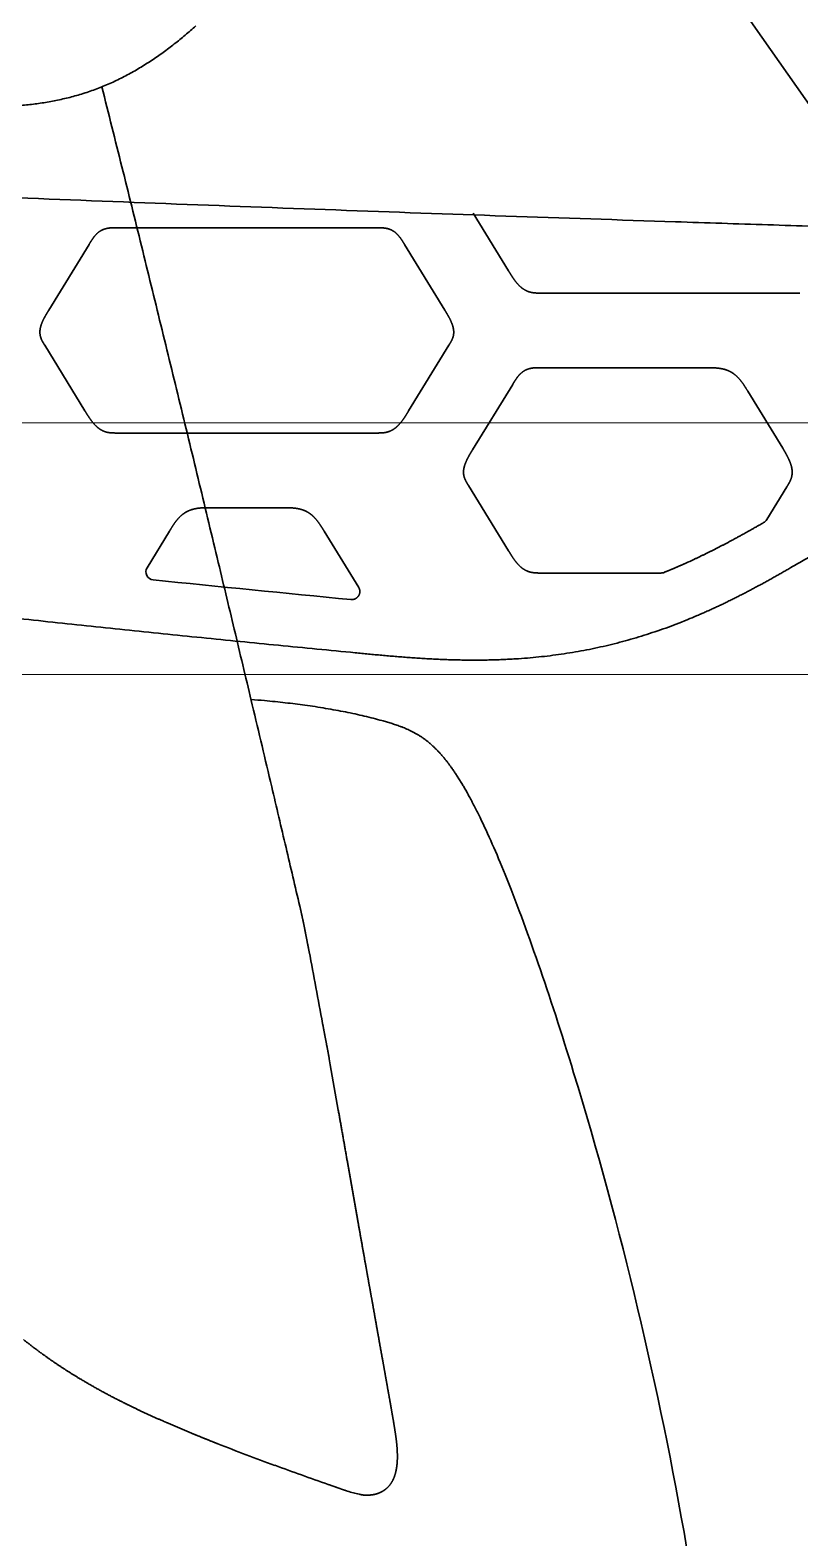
# Model space of a CAD drawing. Header units: millimetres. Extents: x 120 to 10915, y 515 to 8014.
# Drawn here: x 1131.7 to 1227.4, y 793.3 to 980.8 of the extents above; entities that cross this region are included whole.
import ezdxf

# ---------------------------------------------------------------- set-up
doc = ezdxf.new("R2010")
doc.units = ezdxf.units.MM
doc.layers.get('0').update_dxf_attribs({"lineweight": 13})
for name, color, linetype, lineweight in [('201_Dimensions', 7, 'Continuous', 13), ('202_Information', 7, 'Continuous', 13), ('206_Cab_side_and_top_view', 7, 'Continuous', 13)]:
    doc.layers.add(name, color=color, linetype=linetype, lineweight=lineweight)

# ---------------------------------------------------------------- blocks, each defined once
blk = doc.blocks.new('PREL')
at = {"layer": '202_Information', "color": 1, "lineweight": 35}
blk.add_line((449.817673, -86.277543), (1310.182327, -1315.005609), dxfattribs=at)
blk = doc.blocks.new('2488798_1')
at = {"layer": '206_Cab_side_and_top_view', "color": 3, "lineweight": 35}
for p, q in [((1169.03, -1317.88), (1168.9, -1317.14)), ((1170.02, -1323.5), (1169.03, -1317.88)), ((1176.78, -1361.62), (1176.76, -1361.53)), ((1168.77, -1370.07), (1168.79, -1370.08))]:
    blk.add_line(p, q, dxfattribs=at)
for centre, radius, start, end in [((-306.83, -1581.4), 1499.16, 10.4977, 10.67109), ((3096.32, -947.54), 1962.52, 190.5916, 190.72411), ((1270.34, -1071.04), 315.78, 248.5832, 249.958), ((1305.38, -977.47), 415.69, 249.8403, 250.8144), ((1176.45, -1354.32), 17.41, 252.3087, 254.8574), ((1175.04, -1359.51), 12.02, 254.843, 258.4129)]:
    blk.add_arc(centre, radius, start, end, dxfattribs=at)
for centre, major_axis, ratio, start_param, end_param in [((1202.43, -1377.32), (21.85, -98.86), 0.114907, 2.54395, 2.693931), ((1430.97, -3447.02), (254.02, -2172.13), 0.038155, 2.935556, 3.003667), ((966.46, -1409.36), (74.62, -338.05), 0.717447, 1.33035, 1.681373)]:
    blk.add_ellipse(centre, major_axis=major_axis, ratio=ratio, start_param=start_param, end_param=end_param, dxfattribs=at)
for points, degree, knots in [([(1152.3, -1188.63), (1152.08, -1188.82), (1151.65, -1189.2), (1150.99, -1189.77), (1150.32, -1190.33), (1149.64, -1190.87), (1148.95, -1191.41), (1148.25, -1191.93), (1147.54, -1192.43), (1146.82, -1192.93), (1146.08, -1193.4), (1145.33, -1193.86), (1144.57, -1194.31), (1143.8, -1194.73), (1143.02, -1195.13), (1142.23, -1195.52), (1141.43, -1195.88), (1140.61, -1196.22), (1139.79, -1196.53), (1138.96, -1196.83), (1138.12, -1197.1), (1137.28, -1197.35), (1136.43, -1197.57), (1135.57, -1197.77), (1134.71, -1197.95), (1133.85, -1198.11), (1132.98, -1198.25), (1132.12, -1198.36), (1131.25, -1198.46), (1130.38, -1198.53), (1129.51, -1198.6), (1128.64, -1198.64), (1127.78, -1198.67), (1127.2, -1198.68), (1126.91, -1198.68)], 3, [0, 0, 0, 0, 0.867891, 1.736749, 2.60669, 3.47774, 4.349961, 5.223329, 6.097844, 6.973439, 7.850038, 8.727565, 9.605923, 10.485002, 11.364646, 12.244773, 13.125218, 14.005891, 14.886662, 15.767393, 16.647915, 17.528113, 18.407826, 19.286915, 20.165222, 21.042589, 21.918845, 22.79385, 23.667491, 24.53961, 25.410135, 26.278959, 27.146074, 28.011491, 28.011491, 28.011491, 28.011491]), ([(1140.64, -1196.2), (1141.47, -1199.52), (1143.12, -1206.11), (1145.56, -1215.99), (1147.97, -1225.83), (1150.37, -1235.68), (1152.75, -1245.53), (1154.32, -1252.1), (1155.11, -1255.38)], 3, [0, 0, 0, 0, 10.245747, 20.387796, 30.526137, 40.661712, 50.794244, 60.924733, 60.924733, 60.924733, 60.924733]), ([(1155.11, -1255.38), (1155.82, -1258.34), (1157.23, -1264.24), (1159.44, -1273.54), (1161.54, -1282.4), (1163.22, -1289.53), (1164.38, -1294.48), (1164.95, -1296.91), (1165.24, -1298.13)], 3, [0, 0, 0, 0, 9.111055, 18.219712, 28.665832, 36.432203, 40.179329, 43.926016, 43.926016, 43.926016, 43.926016]), ([(1175.45, -1275.05), (1175.09, -1274.95), (1174.37, -1274.75), (1173.25, -1274.48), (1172.1, -1274.22), (1170.92, -1273.97), (1169.69, -1273.74), (1168.44, -1273.52), (1167.16, -1273.31), (1165.9, -1273.13), (1164.66, -1272.97), (1163.43, -1272.82), (1162.16, -1272.68), (1160.74, -1272.55), (1159.73, -1272.46), (1159.17, -1272.41)], 3, [0, 0, 0, 0, 1.11435, 2.262171, 3.440454, 4.65259, 5.894893, 7.171412, 8.486161, 9.783967, 10.991389, 12.225392, 13.485816, 14.840722, 16.51622, 16.51622, 16.51622, 16.51622]), ([(1184.12, -1280.94), (1184.05, -1280.84), (1183.91, -1280.65), (1183.7, -1280.36), (1183.49, -1280.09), (1183.25, -1279.79), (1182.99, -1279.48), (1182.7, -1279.15), (1182.42, -1278.84), (1182.13, -1278.55), (1181.85, -1278.28), (1181.57, -1278.02), (1181.29, -1277.78), (1181.04, -1277.57), (1180.81, -1277.4), (1180.57, -1277.23), (1180.28, -1277.03), (1179.96, -1276.83), (1179.64, -1276.64), (1179.32, -1276.47), (1179.01, -1276.31), (1178.7, -1276.16), (1178.39, -1276.03), (1178.07, -1275.9), (1177.76, -1275.78), (1177.45, -1275.67), (1177.16, -1275.57), (1176.87, -1275.47), (1176.58, -1275.38), (1176.3, -1275.3), (1176.02, -1275.21), (1175.73, -1275.13), (1175.55, -1275.08), (1175.45, -1275.05)], 3, [0, 0, 0, 0, 0.367783, 0.722958, 1.068022, 1.401734, 1.856759, 2.294014, 2.715036, 3.121138, 3.514295, 3.893724, 4.262617, 4.620389, 4.874217, 5.123256, 5.515122, 5.897264, 6.268217, 6.629397, 6.981237, 7.324352, 7.659161, 7.986358, 8.354781, 8.668618, 8.97657, 9.27966, 9.578993, 9.875187, 10.169599, 10.462581, 10.757755, 10.757755, 10.757755, 10.757755]), ([(1187.64, -1287.11), (1187.54, -1286.89), (1187.33, -1286.46), (1187.01, -1285.83), (1186.69, -1285.22), (1186.38, -1284.65), (1186.09, -1284.1), (1185.8, -1283.59), (1185.52, -1283.11), (1185.23, -1282.64), (1184.95, -1282.19), (1184.67, -1281.75), (1184.4, -1281.34), (1184.21, -1281.07), (1184.12, -1280.94)], 3, [0, 0, 0, 0, 0.732923, 1.442522, 2.128293, 2.789851, 3.396883, 3.982041, 4.545651, 5.08802, 5.62428, 6.139676, 6.635374, 7.11238, 7.11238, 7.11238, 7.11238]), ([(1166.4, -1303.8), (1166.34, -1303.49), (1166.28, -1303.17), (1166.21, -1302.83), (1166.08, -1302.13), (1165.94, -1301.44), (1165.87, -1301.07), (1165.71, -1300.25), (1165.53, -1299.44), (1165.44, -1298.99), (1165.34, -1298.56), (1165.24, -1298.13)], 5, [0, 0, 0, 0, 0, 0, 1.621872, 1.621872, 1.621872, 3.565395, 3.565395, 3.565395, 5.812752, 5.812752, 5.812752, 5.812752, 5.812752, 5.812752]), ([(1176.76, -1361.53), (1176.69, -1361.12), (1176.62, -1360.7), (1176.55, -1360.29), (1176.4, -1359.47), (1176.26, -1358.65), (1176.18, -1358.23), (1176.02, -1357.32), (1175.86, -1356.4), (1175.77, -1355.9), (1175.67, -1355.32), (1175.56, -1354.73), (1175.54, -1354.63), (1175.28, -1353.15), (1175.01, -1351.68), (1174.76, -1350.28), (1174.51, -1348.83), (1174.25, -1347.38), (1174.24, -1347.33), (1174.07, -1346.37), (1173.89, -1345.4), (1173.73, -1344.48), (1173.56, -1343.52), (1173.39, -1342.55), (1173.38, -1342.51), (1173.07, -1340.77), (1172.76, -1339.03), (1172.46, -1337.34), (1171.79, -1333.56), (1171.13, -1329.78), (1170.76, -1327.67), (1170.39, -1325.58), (1170.02, -1323.5)], 5, [0, 0, 0, 0, 0, 0, 2.090803, 2.090803, 2.090803, 4.181605, 4.181605, 4.181605, 6.744507, 6.744507, 6.744507, 7.14422, 7.14422, 7.14422, 14.247219, 14.247219, 14.247219, 14.499154, 14.499154, 14.499154, 19.157323, 19.157323, 19.157323, 19.400073, 19.400073, 19.400073, 27.993215, 27.993215, 27.993215, 38.596188, 38.596188, 38.596188, 38.596188, 38.596188, 38.596188]), ([(1130.88, -1352.04), (1131.68, -1352.68), (1132.5, -1353.31), (1133.33, -1353.92), (1135.57, -1355.5), (1137.9, -1356.95), (1139.38, -1357.82), (1140.92, -1358.66), (1142.47, -1359.46), (1142.51, -1359.47), (1143.47, -1359.97), (1144.45, -1360.45), (1145.39, -1360.9), (1146.84, -1361.57), (1148.29, -1362.21), (1148.78, -1362.42), (1150.32, -1363.09), (1151.87, -1363.74), (1152.92, -1364.17), (1153.98, -1364.59), (1155.03, -1365.01)], 5, [0, 0, 0, 0, 0, 0, 5.183269, 5.183269, 5.183269, 13.776314, 13.776314, 13.776314, 13.966405, 13.966405, 13.966405, 19.235821, 19.235821, 19.235821, 21.958972, 21.958972, 21.958972, 27.668458, 27.668458, 27.668458, 27.668458, 27.668458, 27.668458]), ([(1176.78, -1361.62), (1176.87, -1362.13), (1176.95, -1362.65), (1177.04, -1363.16), (1177.14, -1363.81), (1177.22, -1364.45), (1177.24, -1364.58), (1177.31, -1365.21), (1177.36, -1365.85), (1177.38, -1366.36), (1177.38, -1366.88), (1177.34, -1367.41), (1177.34, -1367.42), (1177.32, -1367.62), (1177.3, -1367.82), (1177.27, -1368), (1177.24, -1368.19), (1177.2, -1368.38), (1177.2, -1368.39), (1177.18, -1368.46), (1177.16, -1368.54), (1177.15, -1368.6), (1177.05, -1368.96), (1176.93, -1369.31), (1176.8, -1369.59), (1176.52, -1370.06), (1176.15, -1370.47), (1175.97, -1370.63), (1175.77, -1370.78), (1175.56, -1370.9), (1175.55, -1370.91), (1175.4, -1371), (1175.23, -1371.08), (1175.07, -1371.15), (1174.81, -1371.24), (1174.55, -1371.31), (1174.46, -1371.32), (1174.28, -1371.36), (1174.09, -1371.38), (1174, -1371.39), (1173.82, -1371.41), (1173.63, -1371.41), (1173.54, -1371.42), (1173.46, -1371.41), (1173.37, -1371.41)], 5, [0, 0, 0, 0, 0, 0, 2.616395, 2.616395, 2.616395, 3.249895, 3.249895, 3.249895, 5.80266, 5.80266, 5.80266, 5.877219, 5.877219, 5.877219, 6.798839, 6.798839, 6.798839, 6.851606, 6.851606, 6.851606, 7.16817, 7.16817, 7.16817, 8.709888, 8.709888, 8.709888, 9.905859, 9.905859, 9.905859, 9.943056, 9.943056, 9.943056, 10.82981, 10.82981, 10.82981, 11.295371, 11.295371, 11.295371, 11.757877, 11.757877, 11.757877, 12.204187, 12.204187, 12.204187, 12.204187, 12.204187, 12.204187]), ([(1172.63, -1371.29), (1172.7, -1371.31), (1172.78, -1371.32), (1172.84, -1371.34), (1172.92, -1371.35), (1172.99, -1371.36), (1172.99, -1371.36), (1173, -1371.36), (1173.01, -1371.36), (1173.02, -1371.37), (1173.03, -1371.37), (1173.05, -1371.37), (1173.05, -1371.37), (1173.07, -1371.37), (1173.09, -1371.38), (1173.1, -1371.38), (1173.12, -1371.38), (1173.14, -1371.39), (1173.15, -1371.39), (1173.16, -1371.39), (1173.17, -1371.39), (1173.17, -1371.39), (1173.18, -1371.39), (1173.18, -1371.39), (1173.18, -1371.39), (1173.22, -1371.4), (1173.26, -1371.41), (1173.29, -1371.41), (1173.33, -1371.41), (1173.37, -1371.41)], 5, [0, 0, 0, 0, 0, 0, 0.3786993, 0.3786993, 0.3786993, 0.3881505, 0.3881505, 0.3881505, 0.422479, 0.422479, 0.422479, 0.4568075, 0.4568075, 0.4568075, 0.5082956, 0.5082956, 0.5082956, 0.5597837, 0.5597837, 0.5597837, 0.570435, 0.570435, 0.570435, 0.5810863, 0.5810863, 0.5810863, 0.7624898, 0.7624898, 0.7624898, 0.7624898, 0.7624898, 0.7624898])]:
    blk.add_open_spline(points, degree=degree, knots=knots, dxfattribs=at)
for points in [[(1168.9, -1317.14), (1168.74, -1316.24), (1168.57, -1315.35), (1168.41, -1314.51), (1168.24, -1313.62), (1168.07, -1312.72)], [(1168.79, -1370.08), (1169.26, -1370.24), (1169.73, -1370.41), (1170.2, -1370.58), (1170.68, -1370.75), (1171.16, -1370.9)]]:
    blk.add_open_spline(points, degree=5, dxfattribs=at)
blk = doc.blocks.new('2409089_1')
at = {"layer": '206_Cab_side_and_top_view', "color": 3, "lineweight": 35}
for points, knots in [([(1211.95, -1212.99), (1204.92, -1212.76), (1190.84, -1212.29), (1169.73, -1211.53), (1148.6, -1210.74), (1127.48, -1209.9), (1106.37, -1209.02), (1085.26, -1208.08), (1064.16, -1207.1), (1043.71, -1206.09), (1023.91, -1205.06), (1004.77, -1204), (985.62, -1202.89), (972.86, -1202.1), (966.48, -1201.7)], [0, 0, 0, 0, 21.119087, 42.247646, 63.389543, 84.530146, 105.660103, 126.785975, 147.913694, 169.040125, 188.206196, 207.376112, 226.555825, 245.745202, 245.745202, 245.745202, 245.745202]), ([(1262.35, -1214.57), (1260.82, -1214.52), (1257.4, -1214.42), (1252.08, -1214.26), (1246.36, -1214.08), (1240.62, -1213.91), (1234.87, -1213.73), (1229.14, -1213.55), (1223.41, -1213.37), (1217.68, -1213.18), (1213.86, -1213.06), (1211.95, -1212.99)], [0, 0, 0, 0, 4.585735, 10.252853, 15.986893, 21.735411, 27.49544, 33.225292, 38.955136, 44.687159, 50.419166, 50.419166, 50.419166, 50.419166])]:
    blk.add_open_spline(points, degree=3, knots=knots, dxfattribs=at)
blk = doc.blocks.new('2547798_1')
at = {"layer": '206_Cab_side_and_top_view', "color": 3, "lineweight": 35}
for p, q in [((1186.79, -1211.93), (1191.19, -1219.11)), ((1142.56, -1213.74), (1158.65, -1213.74)), ((1174.74, -1213.74), (1158.65, -1213.74)), ((1139.04, -1215.81), (1134.04, -1223.97)), ((1178.26, -1215.81), (1183.26, -1223.97)), ((1195.22, -1221.86), (1211.31, -1221.86)), ((1227.4, -1221.86), (1211.31, -1221.86)), ((1133.54, -1228.36), (1138.53, -1236.52)), ((1183.77, -1228.36), (1178.77, -1236.52)), ((1195.22, -1231.15), (1211.31, -1231.15)), ((1215.68, -1231.15), (1211.31, -1231.15)), ((1191.7, -1233.23), (1186.7, -1241.38)), ((1220.93, -1234.07), (1225.28, -1241.17)), ((1142.57, -1239.27), (1158.65, -1239.27)), ((1174.74, -1239.27), (1158.65, -1239.27)), ((1186.19, -1245.78), (1191.19, -1253.93)), ((1225.77, -1245.98), (1223.29, -1250.04)), ((1154.28, -1248.56), (1158.65, -1248.56)), ((1163.02, -1248.56), (1158.65, -1248.56)), ((1146.25, -1256.03), (1149.03, -1251.49)), ((1168.27, -1251.49), (1172.56, -1258.48)), ((1195.22, -1256.69), (1210.13, -1256.69))]:
    blk.add_line(p, q, dxfattribs=at)
for centre, radius, start, end in [((1222.36, -1249.47), 1.09, 299.7529, 328.4496), ((1210.13, -1255.62), 1.07, 270.0482, 291.8158), ((1521.71, 2379.16), 3655.95, 264.11759, 264.5045)]:
    blk.add_arc(centre, radius, start, end, dxfattribs=at)
blk.add_ellipse((1147.13, -1256.54), major_axis=(1.02, 0), ratio=0.979317, start_param=2.602604, end_param=4.609104, dxfattribs=at)
for points, knots in [([(1139.04, -1215.81), (1139.24, -1215.48), (1139.44, -1215.16), (1139.66, -1214.83), (1140.03, -1214.41), (1140.48, -1214.11), (1140.62, -1214.03), (1140.99, -1213.87), (1141.39, -1213.78), (1141.64, -1213.75), (1141.97, -1213.74), (1142.31, -1213.74), (1142.39, -1213.74), (1142.48, -1213.74), (1142.56, -1213.74)], [0, 0, 0, 0, 0, 0, 1.959276, 1.959276, 1.959276, 2.782866, 2.782866, 2.782866, 4.060867, 4.060867, 4.060867, 4.493986, 4.493986, 4.493986, 4.493986, 4.493986, 4.493986]), ([(1178.26, -1215.81), (1178.08, -1215.51), (1177.89, -1215.21), (1177.69, -1214.91), (1177.35, -1214.5), (1176.93, -1214.18), (1176.78, -1214.09), (1176.47, -1213.93), (1176.13, -1213.83), (1175.96, -1213.8), (1175.61, -1213.75), (1175.26, -1213.74), (1175.08, -1213.74), (1174.91, -1213.74), (1174.74, -1213.74)], [0, 0, 0, 0, 0, 0, 2.514947, 2.514947, 2.514947, 3.773373, 3.773373, 3.773373, 5.031707, 5.031707, 5.031707, 6.273437, 6.273437, 6.273437, 6.273437, 6.273437, 6.273437]), ([(1191.19, -1219.11), (1191.41, -1219.47), (1191.63, -1219.82), (1191.86, -1220.18), (1192.25, -1220.68), (1192.7, -1221.12), (1192.86, -1221.25), (1193.21, -1221.49), (1193.59, -1221.67), (1193.79, -1221.73), (1194.19, -1221.83), (1194.61, -1221.86), (1194.81, -1221.86), (1195.02, -1221.86), (1195.22, -1221.86)], [0, 0, 0, 0, 0, 0, 2.990685, 2.990685, 2.990685, 4.483383, 4.483383, 4.483383, 5.97907, 5.97907, 5.97907, 7.446239, 7.446239, 7.446239, 7.446239, 7.446239, 7.446239]), ([(1134.04, -1223.97), (1133.84, -1224.3), (1133.64, -1224.63), (1133.45, -1224.96), (1133.19, -1225.49), (1133.02, -1226.04), (1132.97, -1226.22), (1132.92, -1226.61), (1132.93, -1226.99), (1132.97, -1227.18), (1133.07, -1227.54), (1133.24, -1227.88), (1133.34, -1228.04), (1133.44, -1228.2), (1133.54, -1228.36)], [0, 0, 0, 0, 0, 0, 2.748827, 2.748827, 2.748827, 4.1194, 4.1194, 4.1194, 5.494922, 5.494922, 5.494922, 6.833708, 6.833708, 6.833708, 6.833708, 6.833708, 6.833708]), ([(1183.26, -1223.97), (1183.46, -1224.3), (1183.66, -1224.63), (1183.85, -1224.96), (1184.11, -1225.49), (1184.28, -1226.04), (1184.33, -1226.22), (1184.39, -1226.61), (1184.37, -1226.99), (1184.34, -1227.18), (1184.23, -1227.54), (1184.06, -1227.88), (1183.96, -1228.04), (1183.86, -1228.2), (1183.77, -1228.36)], [0, 0, 0, 0, 0, 0, 2.748827, 2.748827, 2.748827, 4.1194, 4.1194, 4.1194, 5.494922, 5.494922, 5.494922, 6.833708, 6.833708, 6.833708, 6.833708, 6.833708, 6.833708]), ([(1191.7, -1233.23), (1191.88, -1232.92), (1192.07, -1232.62), (1192.27, -1232.32), (1192.61, -1231.91), (1193.03, -1231.59), (1193.18, -1231.5), (1193.49, -1231.34), (1193.83, -1231.24), (1194, -1231.21), (1194.35, -1231.16), (1194.7, -1231.15), (1194.88, -1231.15), (1195.05, -1231.15), (1195.22, -1231.15)], [0, 0, 0, 0, 0, 0, 2.514947, 2.514947, 2.514947, 3.773373, 3.773373, 3.773373, 5.031707, 5.031707, 5.031707, 6.273437, 6.273437, 6.273437, 6.273437, 6.273437, 6.273437]), ([(1218.83, -1231.68), (1218.55, -1231.52), (1218.25, -1231.4), (1217.94, -1231.31), (1217.3, -1231.19), (1216.65, -1231.15), (1216.33, -1231.15), (1216, -1231.15), (1215.68, -1231.15)], [0, 0, 0, 0, 0, 0, 2.337068, 2.337068, 2.337068, 4.683903, 4.683903, 4.683903, 4.683903, 4.683903, 4.683903]), ([(1220.93, -1234.07), (1220.66, -1233.63), (1220.39, -1233.19), (1220.09, -1232.75), (1219.66, -1232.26), (1219.15, -1231.88), (1219.05, -1231.81), (1218.94, -1231.74), (1218.83, -1231.68)], [0, 0, 0, 0, 0, 0, 3.710272, 3.710272, 3.710272, 4.631019, 4.631019, 4.631019, 4.631019, 4.631019, 4.631019]), ([(1138.53, -1236.52), (1138.75, -1236.88), (1138.97, -1237.24), (1139.21, -1237.59), (1139.59, -1238.1), (1140.04, -1238.53), (1140.21, -1238.67), (1140.55, -1238.91), (1140.93, -1239.08), (1141.13, -1239.15), (1141.53, -1239.24), (1141.95, -1239.27), (1142.15, -1239.27), (1142.36, -1239.27), (1142.56, -1239.27)], [0, 0, 0, 0, 0, 0, 2.990685, 2.990685, 2.990685, 4.483383, 4.483383, 4.483383, 5.97907, 5.97907, 5.97907, 7.446238, 7.446238, 7.446238, 7.446238, 7.446238, 7.446238]), ([(1178.77, -1236.52), (1178.55, -1236.88), (1178.33, -1237.24), (1178.1, -1237.59), (1177.71, -1238.1), (1177.26, -1238.53), (1177.1, -1238.67), (1176.75, -1238.91), (1176.37, -1239.08), (1176.17, -1239.15), (1175.77, -1239.24), (1175.35, -1239.27), (1175.15, -1239.27), (1174.94, -1239.27), (1174.74, -1239.27)], [0, 0, 0, 0, 0, 0, 2.990685, 2.990685, 2.990685, 4.483383, 4.483383, 4.483383, 5.97907, 5.97907, 5.97907, 7.446239, 7.446239, 7.446239, 7.446239, 7.446239, 7.446239]), ([(1186.7, -1241.38), (1186.5, -1241.71), (1186.3, -1242.04), (1186.11, -1242.38), (1185.85, -1242.9), (1185.68, -1243.45), (1185.63, -1243.64), (1185.57, -1244.02), (1185.59, -1244.4), (1185.62, -1244.59), (1185.73, -1244.95), (1185.9, -1245.29), (1186, -1245.46), (1186.1, -1245.62), (1186.19, -1245.78)], [0, 0, 0, 0, 0, 0, 2.748827, 2.748827, 2.748827, 4.1194, 4.1194, 4.1194, 5.494922, 5.494922, 5.494922, 6.833708, 6.833708, 6.833708, 6.833708, 6.833708, 6.833708]), ([(1225.28, -1241.17), (1225.39, -1241.35), (1225.49, -1241.53), (1225.6, -1241.71), (1225.8, -1242.08), (1225.99, -1242.46), (1226.08, -1242.65), (1226.24, -1243.03), (1226.36, -1243.44), (1226.41, -1243.64), (1226.46, -1244.06), (1226.44, -1244.48), (1226.4, -1244.68), (1226.28, -1245.08), (1226.09, -1245.45), (1225.99, -1245.63), (1225.88, -1245.8), (1225.77, -1245.98)], [0, 0, 0, 0, 0, 0, 1.494634, 1.494634, 1.494634, 2.985201, 2.985201, 2.985201, 4.478194, 4.478194, 4.478194, 5.974368, 5.974368, 5.974368, 7.438436, 7.438436, 7.438436, 7.438436, 7.438436, 7.438436]), ([(1149.03, -1251.49), (1149.3, -1251.05), (1149.57, -1250.61), (1149.87, -1250.16), (1150.3, -1249.67), (1150.81, -1249.29), (1150.91, -1249.22), (1151.02, -1249.15), (1151.13, -1249.09)], [0, 0, 0, 0, 0, 0, 3.710272, 3.710272, 3.710272, 4.631019, 4.631019, 4.631019, 4.631019, 4.631019, 4.631019]), ([(1151.13, -1249.09), (1151.41, -1248.94), (1151.71, -1248.81), (1152.02, -1248.72), (1152.66, -1248.6), (1153.31, -1248.57), (1153.63, -1248.56), (1153.96, -1248.56), (1154.28, -1248.56)], [0, 0, 0, 0, 0, 0, 2.337068, 2.337068, 2.337068, 4.683903, 4.683903, 4.683903, 4.683903, 4.683903, 4.683903]), ([(1163.02, -1248.56), (1163.49, -1248.56), (1163.97, -1248.56), (1164.45, -1248.58), (1165.1, -1248.67), (1165.71, -1248.87), (1165.87, -1248.93), (1166.02, -1249.01), (1166.17, -1249.09)], [0, 0, 0, 0, 0, 0, 2.467982, 2.467982, 2.467982, 3.377333, 3.377333, 3.377333, 3.377333, 3.377333, 3.377333]), ([(1166.17, -1249.09), (1166.43, -1249.24), (1166.68, -1249.41), (1166.9, -1249.61), (1167.35, -1250.08), (1167.72, -1250.61), (1167.91, -1250.9), (1168.09, -1251.19), (1168.27, -1251.49)], [0, 0, 0, 0, 0, 0, 1.58088, 1.58088, 1.58088, 3.370966, 3.370966, 3.370966, 3.370966, 3.370966, 3.370966]), ([(1222.9, -1250.42), (1221.46, -1251.24), (1220.01, -1252.06), (1218.55, -1252.86), (1216.09, -1254.13), (1213.58, -1255.31), (1212.57, -1255.77), (1211.55, -1256.2), (1210.52, -1256.61)], [0, 0, 0, 0, 0, 0, 11.753331, 11.753331, 11.753331, 19.588361, 19.588361, 19.588361, 19.588361, 19.588361, 19.588361]), ([(1191.19, -1253.93), (1191.41, -1254.29), (1191.63, -1254.65), (1191.86, -1255), (1192.25, -1255.51), (1192.7, -1255.94), (1192.86, -1256.08), (1193.21, -1256.32), (1193.59, -1256.49), (1193.79, -1256.56), (1194.19, -1256.65), (1194.61, -1256.68), (1194.81, -1256.69), (1195.02, -1256.69), (1195.22, -1256.69)], [0, 0, 0, 0, 0, 0, 2.990686, 2.990686, 2.990686, 4.483385, 4.483385, 4.483385, 5.979073, 5.979073, 5.979073, 7.446242, 7.446242, 7.446242, 7.446242, 7.446242, 7.446242]), ([(1172.14, -1266.61), (1178.77, -1267.25), (1185.4, -1267.87), (1192.16, -1267.86), (1203.42, -1266.34), (1214.05, -1262.48), (1218.25, -1260.53), (1222.29, -1258.32), (1226.28, -1256.02)], [0, 0, 0, 0, 0, 0, 47.103624, 47.103624, 47.103624, 79.671212, 79.671212, 79.671212, 79.671212, 79.671212, 79.671212]), ([(1172.56, -1258.48), (1172.63, -1258.6), (1172.68, -1258.72), (1172.71, -1258.86), (1172.72, -1259.13), (1172.64, -1259.39), (1172.57, -1259.51), (1172.41, -1259.73), (1172.18, -1259.88), (1172.06, -1259.94), (1171.88, -1259.98), (1171.71, -1259.99), (1171.67, -1259.99), (1171.63, -1259.99), (1171.58, -1259.99)], [0, 0, 0, 0, 0, 0, 0.99865, 0.99865, 0.99865, 1.998453, 1.998453, 1.998453, 2.997933, 2.997933, 2.997933, 3.301346, 3.301346, 3.301346, 3.301346, 3.301346, 3.301346])]:
    blk.add_open_spline(points, degree=5, knots=knots, dxfattribs=at)
for points in [[(1226.28, -1256.02), (1233.33, -1251.97), (1240.24, -1247.66), (1246.99, -1243.09), (1253.56, -1238.28), (1259.92, -1233.21)], [(981.7, -1242.21), (1019.58, -1248.57), (1057.6, -1254.06), (1095.72, -1258.8), (1133.91, -1262.94), (1172.14, -1266.61)]]:
    blk.add_open_spline(points, degree=5, dxfattribs=at)
blk = doc.blocks.new('BLOCK94')
at = {"layer": '201_Dimensions', "color": 2, "lineweight": 18}
blk.add_line((2000, -1269.319824), (243, -1269.319824), dxfattribs=at)
blk = doc.blocks.new('BLOCK108')
at = {"layer": '201_Dimensions', "color": 2, "lineweight": 18}
blk.add_line((1950, -1238), (318, -1238), dxfattribs=at)

msp = doc.modelspace()

# ---------------------------------------------------------------- block references
at = {"color": 7, "lineweight": 35}
for name in ['PREL', '2488798_1', '2547798_1', '2409089_1']:
    msp.add_blockref(name, (0, 2170), dxfattribs=at)
at = {"layer": '201_Dimensions', "lineweight": 0}
for name in ['BLOCK94', 'BLOCK108']:
    msp.add_blockref(name, (0, 2170), dxfattribs=at)

doc.saveas('drawing.dxf')
